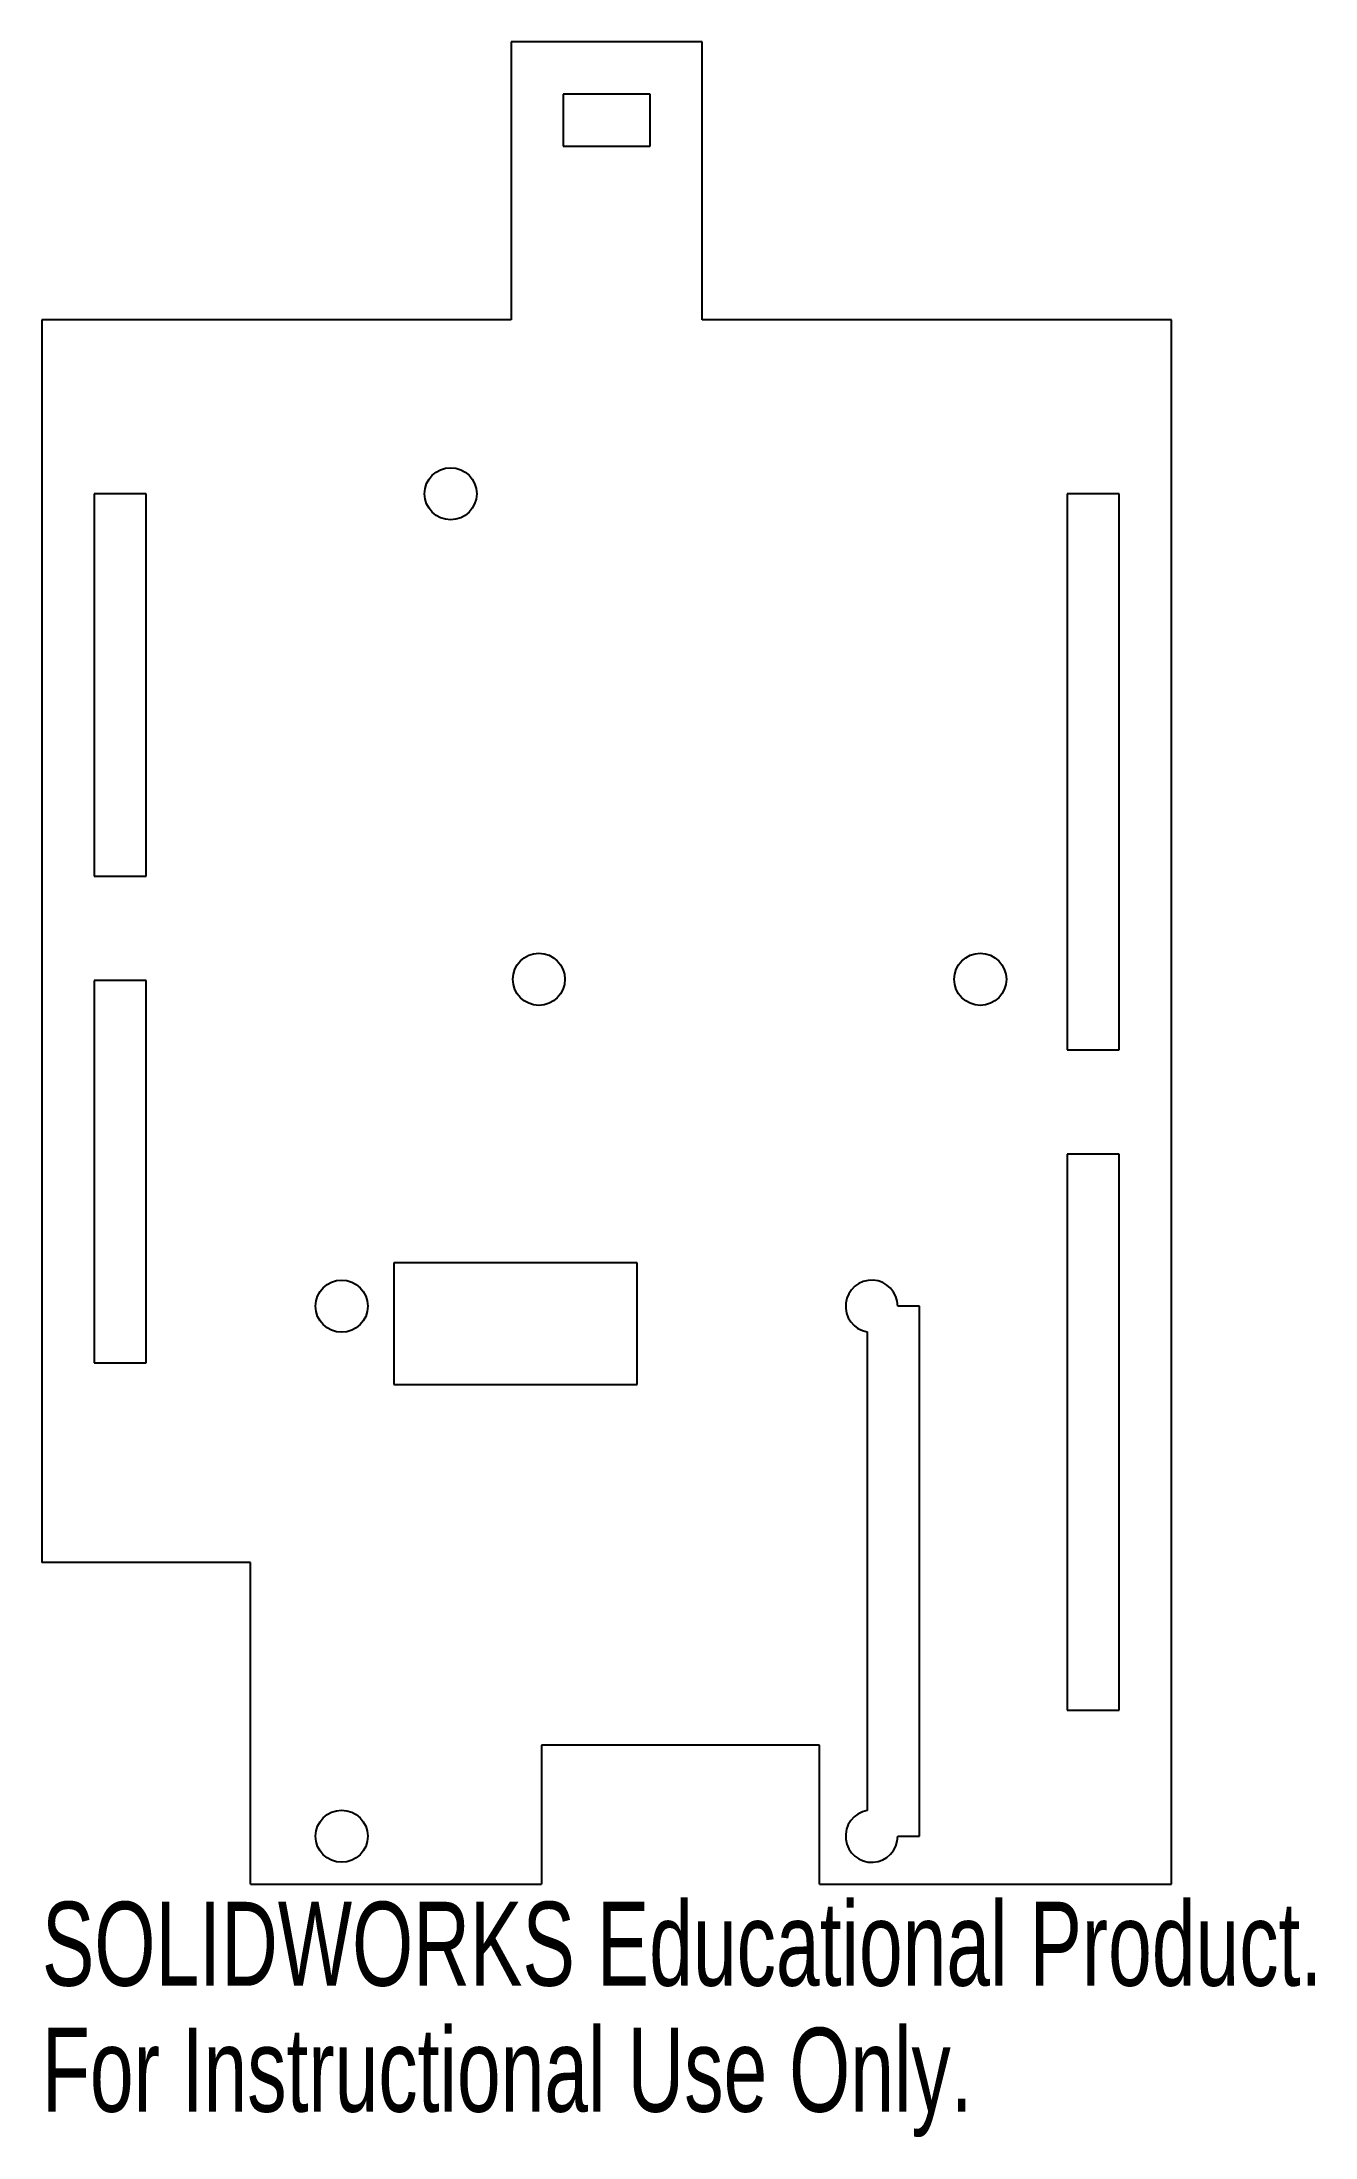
# Model space of a CAD drawing. Header units: millimetres. Extents: x -32 to 41, y -60 to 61.
import ezdxf

# ---------------------------------------------------------------- set-up
doc = ezdxf.new("R2010")
doc.units = ezdxf.units.MM
doc.styles.add('SLDTEXTSTYLE0', font='TXT', dxfattribs={"width": 0.7})

msp = doc.modelspace()

# ---------------------------------------------------------------- linework, layer by layer
at = {"color": 7, "linetype": 'Continuous', "lineweight": 25}
for p, q in [((5.5, 61), (-5.5, 61)), ((-5.5, 61), (-5.5, 45)), ((5.5, 45), (5.5, 61)), ((-2.5, 58), (-2.5, 55)), ((2.5, 58), (-2.5, 58)), ((2.5, 55), (2.5, 58)), ((-2.5, 55), (2.5, 55)), ((-5.5, 45), (-32.5, 45)), ((-32.5, 45), (-32.5, -26.5)), ((32.5, 45), (5.5, 45)), ((32.5, -45), (32.5, 45)), ((-29.5, 35), (-29.5, 13)), ((-26.5, 35), (-29.5, 35)), ((-26.5, 13), (-26.5, 35)), ((26.5, 35), (26.5, 3)), ((29.5, 35), (26.5, 35)), ((29.5, 3), (29.5, 35)), ((-29.5, 13), (-26.5, 13)), ((-29.5, 7), (-29.5, -15)), ((-26.5, 7), (-29.5, 7)), ((-26.5, -15), (-26.5, 7)), ((26.5, 3), (29.5, 3)), ((26.5, -3), (26.5, -35)), ((29.5, -3), (26.5, -3)), ((29.5, -35), (29.5, -3)), ((-12.25, -9.25), (-12.25, -16.25)), ((1.75, -9.25), (-12.25, -9.25)), ((1.75, -16.25), (1.75, -9.25)), ((18, -11.75), (16.75, -11.75)), ((18, -42.25), (18, -11.75)), ((15, -13.23), (15, -40.77)), ((-29.5, -15), (-26.5, -15)), ((-12.25, -16.25), (1.75, -16.25)), ((-20.5, -26.5), (-32.5, -26.5)), ((-20.5, -45), (-20.5, -26.5)), ((26.5, -35), (29.5, -35)), ((-3.75, -37), (-3.75, -45)), ((12.25, -37), (-3.75, -37)), ((12.25, -45), (12.25, -37)), ((16.75, -42.25), (18, -42.25)), ((-20.5, -45), (-3.75, -45)), ((12.25, -45), (32.5, -45))]:
    msp.add_line(p, q, dxfattribs=at)
for centre in [(-8.98, 35), (-3.9, 7.06), (21.5, 7.06), (-15.25, -11.75), (-15.25, -42.25)]:
    msp.add_circle(centre, 1.5, dxfattribs=at)
for centre, start, end in [((15.25, -11.75), 0, 260.4059), ((15.25, -42.25), 99.5941, 0)]:
    msp.add_arc(centre, 1.5, start, end, dxfattribs=at)

# ---------------------------------------------------------------- texts
at = {"color": 7, "linetype": 'Continuous', "char_height": 4.8336, "attachment_point": 1, "style": 'SLDTEXTSTYLE0'}
for s, insert in [('SOLIDWORKS Educational Product.', (-32.5, -46.02)), ('For Instructional Use Only.', (-32.5, -53.27))]:
    msp.add_mtext(s, dxfattribs=dict(at, insert=insert))

doc.saveas('drawing.dxf')
